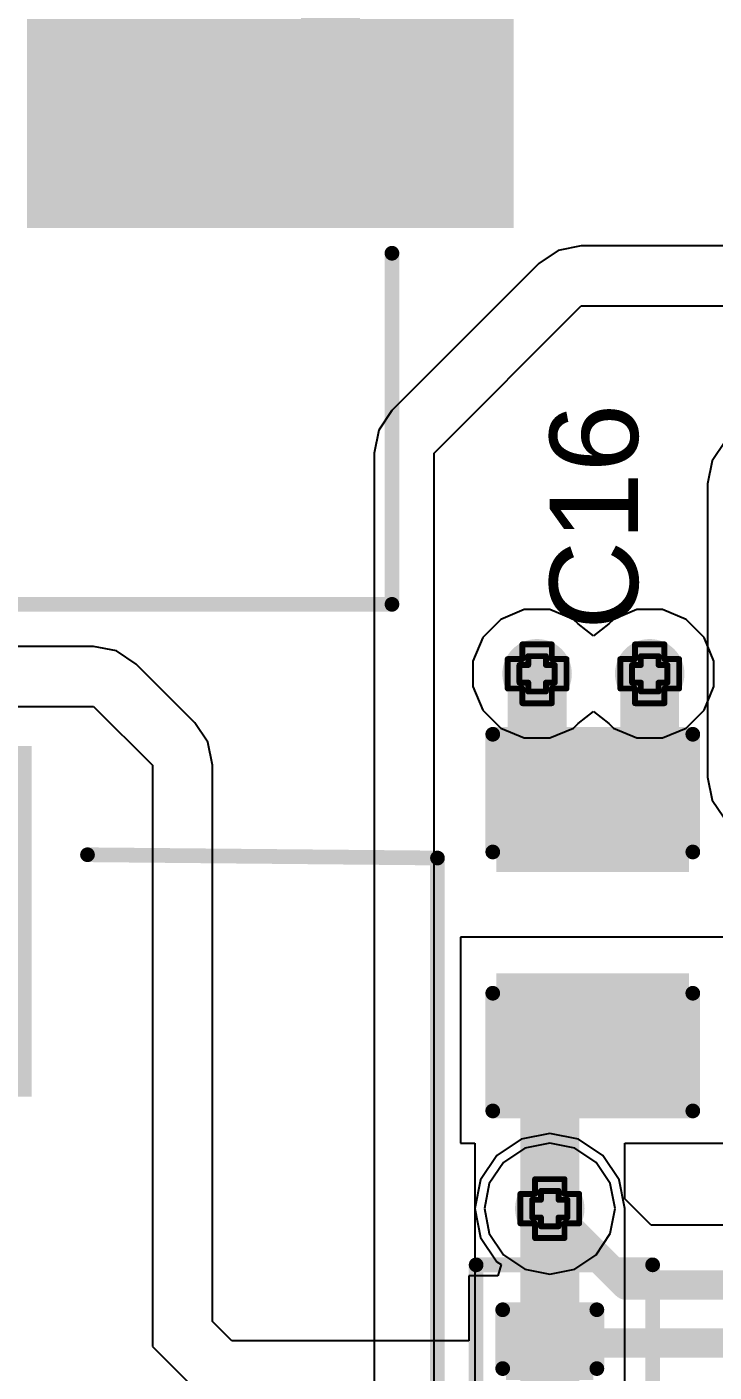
# Model space of a CAD drawing. Header units: inches. Extents: x 0 to 198, y 0 to 199.
# Drawn here: x 4.7773 to 5.0109, y 2.7577 to 3.2148 of the extents above; entities that cross this region are included whole.
import ezdxf

# ---------------------------------------------------------------- set-up
doc = ezdxf.new("R2010")
doc.units = ezdxf.units.IN
doc.header["$MEASUREMENT"] = 0
for name, color, linetype in [('Bottom Layer', 5, 'Continuous'), ('Drill Drawing', 1, 'Continuous'), ('Layer 1', 16, 'Continuous'), ('Layer 2', 76, 'Continuous'), ('Top Layer', 1, 'Continuous'), ('Top Overlay', 2, 'Continuous'), ('Top Paste', 8, 'Continuous'), ('Top Solder', 216, 'Continuous'), ('Via Holes', 16, 'Continuous')]:
    doc.layers.add(name, color=color, linetype=linetype)
doc.styles.add('Arial', font='', dxfattribs={"height": 0.2})
doc.styles.get('Arial').set_extended_font_data('Arial')

# ---------------------------------------------------------------- blocks, each defined once
blk = doc.blocks.new('EEEFK1J220P_1')
at = {"layer": 'Top Layer'}
for points in [[(-0.20079, 0.0315), (-0.04331, 0.0315), (-0.04331, -0.0315), (-0.20079, -0.0315)], [(0.04331, 0.0315), (0.20079, 0.0315), (0.20079, -0.0315), (0.04331, -0.0315)]]:
    blk.add_hatch(color=1, dxfattribs=at).paths.add_polyline_path(points)
at = {"layer": 'Top Paste'}
for points in [[(-0.20079, 0.0315), (-0.04331, 0.0315), (-0.04331, -0.0315), (-0.20079, -0.0315)], [(0.04331, 0.0315), (0.20079, 0.0315), (0.20079, -0.0315), (0.04331, -0.0315)]]:
    blk.add_hatch(color=8, dxfattribs=at).paths.add_polyline_path(points)
at = {"layer": 'Top Solder'}
for points in [[(-0.20479, 0.0355), (-0.03931, 0.0355), (-0.03931, -0.0355), (-0.20479, -0.0355)], [(0.03931, 0.0355), (0.20479, 0.0355), (0.20479, -0.0355), (0.03931, -0.0355)]]:
    blk.add_hatch(color=216, dxfattribs=at).paths.add_polyline_path(points)
at = {"layer": 'Top Overlay'}
for points in [[(-0.16339, 0.10433, 0.005, 0.005, 0), (-0.10433, 0.16339, 0.005, 0.005, 0)], [(-0.10433, 0.16339, 0.005, 0.005, 0), (0.16339, 0.16339, 0.005, 0.005, 0)], [(0.16339, 0.04409, 0.005, 0.005, 0), (0.16339, 0.16339, 0.005, 0.005, 0)], [(-0.16339, 0.04409, 0.005, 0.005, 0), (-0.16339, 0.10433, 0.005, 0.005, 0)], [(-0.185, 0.0395, 0.005, 0.005, 0), (-0.185, 0.0625, 0.005, 0.005, 0)], [(-0.1965, 0.051, 0.005, 0.005, 0), (-0.1735, 0.051, 0.005, 0.005, 0)], [(-0.16339, -0.10433, 0.005, 0.005, 0), (-0.16339, -0.04409, 0.005, 0.005, 0)], [(0.16339, -0.16339, 0.005, 0.005, 0), (0.16339, -0.04409, 0.005, 0.005, 0)], [(-0.16339, -0.10433, 0.005, 0.005, 0), (-0.10433, -0.16339, 0.005, 0.005, 0)], [(-0.10433, -0.16339, 0.005, 0.005, 0), (0.16339, -0.16339, 0.005, 0.005, 0)]]:
    blk.add_lwpolyline(points, format="xyseb", dxfattribs=at)
for points in [[(-0.10558, 0.16339, 0.0025, 0.0025, 1), (-0.10308, 0.16339, 0.0025, 0.0025, 1)], [(-0.10558, 0.16339, 0.0025, 0.0025, 1), (-0.10308, 0.16339, 0.0025, 0.0025, 1)], [(0.16214, 0.16339, 0.0025, 0.0025, 1), (0.16464, 0.16339, 0.0025, 0.0025, 1)], [(0.16214, 0.16339, 0.0025, 0.0025, 1), (0.16464, 0.16339, 0.0025, 0.0025, 1)], [(-0.16464, 0.10433, 0.0025, 0.0025, 1), (-0.16214, 0.10433, 0.0025, 0.0025, 1)], [(-0.16464, 0.10433, 0.0025, 0.0025, 1), (-0.16214, 0.10433, 0.0025, 0.0025, 1)], [(-0.18625, 0.0625, 0.0025, 0.0025, 1), (-0.18375, 0.0625, 0.0025, 0.0025, 1)], [(-0.19775, 0.051, 0.0025, 0.0025, 1), (-0.19525, 0.051, 0.0025, 0.0025, 1)], [(-0.17475, 0.051, 0.0025, 0.0025, 1), (-0.17225, 0.051, 0.0025, 0.0025, 1)], [(-0.16464, 0.04409, 0.0025, 0.0025, 1), (-0.16214, 0.04409, 0.0025, 0.0025, 1)], [(0.16214, 0.04409, 0.0025, 0.0025, 1), (0.16464, 0.04409, 0.0025, 0.0025, 1)], [(-0.18625, 0.0395, 0.0025, 0.0025, 1), (-0.18375, 0.0395, 0.0025, 0.0025, 1)], [(-0.16464, -0.04409, 0.0025, 0.0025, 1), (-0.16214, -0.04409, 0.0025, 0.0025, 1)], [(0.16214, -0.04409, 0.0025, 0.0025, 1), (0.16464, -0.04409, 0.0025, 0.0025, 1)], [(-0.16464, -0.10433, 0.0025, 0.0025, 1), (-0.16214, -0.10433, 0.0025, 0.0025, 1)], [(-0.16464, -0.10433, 0.0025, 0.0025, 1), (-0.16214, -0.10433, 0.0025, 0.0025, 1)], [(-0.10558, -0.16339, 0.0025, 0.0025, 1), (-0.10308, -0.16339, 0.0025, 0.0025, 1)], [(-0.10558, -0.16339, 0.0025, 0.0025, 1), (-0.10308, -0.16339, 0.0025, 0.0025, 1)], [(0.16214, -0.16339, 0.0025, 0.0025, 1), (0.16464, -0.16339, 0.0025, 0.0025, 1)], [(0.16214, -0.16339, 0.0025, 0.0025, 1), (0.16464, -0.16339, 0.0025, 0.0025, 1)]]:
    blk.add_lwpolyline(points, format="xyseb", close=True, dxfattribs=at)
blk = doc.blocks.new('YSPI1050_4R7M_213')
at = {"layer": 'Top Solder'}
blk.add_hatch(color=216, dxfattribs=at).paths.add_polyline_path([(0.26351, -0.0709), (0.14439, -0.0709), (0.14439, 0.0709), (0.26351, 0.0709)])
at = {"layer": 'Top Overlay'}
for points in [[(0.22655, -0.08989, 0.005, 0.005, 0), (0.22544, -0.20885, 0.005, 0.005, 0)], [(-0.22544, -0.20885, 0.005, 0.005, 0), (0.22544, -0.20885, 0.005, 0.005, 0)]]:
    blk.add_lwpolyline(points, format="xyseb", dxfattribs=at)
for points in [[(0.2253, -0.08989, 0.0025, 0.0025, 1), (0.2278, -0.08989, 0.0025, 0.0025, 1)], [(0.22419, -0.20885, 0.0025, 0.0025, 1), (0.22669, -0.20885, 0.0025, 0.0025, 1)], [(0.22419, -0.20885, 0.0025, 0.0025, 1), (0.22669, -0.20885, 0.0025, 0.0025, 1)]]:
    blk.add_lwpolyline(points, format="xyseb", close=True, dxfattribs=at)
blk = doc.blocks.new('C___0805_361')
at = {"layer": 'Top Layer'}
for points in [[(-0.06, 0.03), (-0.02, 0.03), (-0.02, -0.03), (-0.06, -0.03)], [(0.02, 0.03), (0.06, 0.03), (0.06, -0.03), (0.02, -0.03)]]:
    blk.add_hatch(color=1, dxfattribs=at).paths.add_polyline_path(points)
at = {"layer": 'Top Paste'}
for points in [[(-0.06, 0.03), (-0.02, 0.03), (-0.02, -0.03), (-0.06, -0.03)], [(0.02, 0.03), (0.06, 0.03), (0.06, -0.03), (0.02, -0.03)]]:
    blk.add_hatch(color=8, dxfattribs=at).paths.add_polyline_path(points)
at = {"layer": 'Top Solder'}
for points in [[(-0.06276, 0.03275), (-0.01724, 0.03275), (-0.01724, -0.03276), (-0.06276, -0.03276)], [(0.01724, 0.03275), (0.06276, 0.03275), (0.06276, -0.03276), (0.01724, -0.03276)]]:
    blk.add_hatch(color=216, dxfattribs=at).paths.add_polyline_path(points)
at = {"layer": 'Top Overlay'}
for points in [[(-0.064, -0.034, 0.005, 0.005, 0), (-0.064, 0.034, 0.005, 0.005, 0)], [(-0.024, 0.034, 0.005, 0.005, 0), (-0.064, 0.034, 0.005, 0.005, 0)], [(0.064, 0.034, 0.005, 0.005, 0), (0.024, 0.034, 0.005, 0.005, 0)], [(0.064, -0.034, 0.005, 0.005, 0), (0.064, 0.034, 0.005, 0.005, 0)], [(-0.024, -0.034, 0.005, 0.005, 0), (-0.064, -0.034, 0.005, 0.005, 0)], [(0.064, -0.034, 0.005, 0.005, 0), (0.024, -0.034, 0.005, 0.005, 0)]]:
    blk.add_lwpolyline(points, format="xyseb", dxfattribs=at)
for points in [[(-0.06525, 0.034, 0.0025, 0.0025, 1), (-0.06275, 0.034, 0.0025, 0.0025, 1)], [(-0.06525, 0.034, 0.0025, 0.0025, 1), (-0.06275, 0.034, 0.0025, 0.0025, 1)], [(-0.02525, 0.034, 0.0025, 0.0025, 1), (-0.02275, 0.034, 0.0025, 0.0025, 1)], [(0.02275, 0.034, 0.0025, 0.0025, 1), (0.02525, 0.034, 0.0025, 0.0025, 1)], [(0.06275, 0.034, 0.0025, 0.0025, 1), (0.06525, 0.034, 0.0025, 0.0025, 1)], [(0.06275, 0.034, 0.0025, 0.0025, 1), (0.06525, 0.034, 0.0025, 0.0025, 1)], [(-0.06525, -0.034, 0.0025, 0.0025, 1), (-0.06275, -0.034, 0.0025, 0.0025, 1)], [(-0.06525, -0.034, 0.0025, 0.0025, 1), (-0.06275, -0.034, 0.0025, 0.0025, 1)], [(-0.02525, -0.034, 0.0025, 0.0025, 1), (-0.02275, -0.034, 0.0025, 0.0025, 1)], [(0.02275, -0.034, 0.0025, 0.0025, 1), (0.02525, -0.034, 0.0025, 0.0025, 1)], [(0.06275, -0.034, 0.0025, 0.0025, 1), (0.06525, -0.034, 0.0025, 0.0025, 1)], [(0.06275, -0.034, 0.0025, 0.0025, 1), (0.06525, -0.034, 0.0025, 0.0025, 1)]]:
    blk.add_lwpolyline(points, format="xyseb", close=True, dxfattribs=at)
blk = doc.blocks.new('C___0402_362')
at = {"layer": 'Top Layer'}
for points in [[(-0.0275, -0.0125), (-0.0275, 0.0125), (-0.0095, 0.0125), (-0.0095, -0.0125)], [(0.0095, -0.0125), (0.0095, 0.0125), (0.0275, 0.0125), (0.0275, -0.0125)]]:
    blk.add_hatch(color=1, dxfattribs=at).paths.add_polyline_path(points)
at = {"layer": 'Top Paste'}
for points in [[(-0.0275, -0.0125), (-0.0275, 0.0125), (-0.0095, 0.0125), (-0.0095, -0.0125)], [(0.0095, -0.0125), (0.0095, 0.0125), (0.0275, 0.0125), (0.0275, -0.0125)]]:
    blk.add_hatch(color=8, dxfattribs=at).paths.add_polyline_path(points)
at = {"layer": 'Top Solder'}
for points in [[(-0.02986, -0.01486), (-0.02986, 0.01486), (-0.00714, 0.01486), (-0.00714, -0.01486)], [(0.00714, -0.01486), (0.00714, 0.01486), (0.02986, 0.01486), (0.02986, -0.01486)]]:
    blk.add_hatch(color=216, dxfattribs=at).paths.add_polyline_path(points)
at = {"layer": 'Top Overlay'}
for points in [[(-0.031, -0.016, 0.005, 0.005, 0), (-0.031, 0.016, 0.005, 0.005, 0)], [(-0.011, 0.016, 0.005, 0.005, 0), (-0.031, 0.016, 0.005, 0.005, 0)], [(0.031, 0.016, 0.005, 0.005, 0), (0.011, 0.016, 0.005, 0.005, 0)], [(0.031, -0.016, 0.005, 0.005, 0), (0.031, 0.016, 0.005, 0.005, 0)], [(-0.011, -0.016, 0.005, 0.005, 0), (-0.031, -0.016, 0.005, 0.005, 0)], [(0.031, -0.016, 0.005, 0.005, 0), (0.011, -0.016, 0.005, 0.005, 0)]]:
    blk.add_lwpolyline(points, format="xyseb", dxfattribs=at)
for points in [[(-0.03225, 0.016, 0.0025, 0.0025, 1), (-0.02975, 0.016, 0.0025, 0.0025, 1)], [(-0.03225, 0.016, 0.0025, 0.0025, 1), (-0.02975, 0.016, 0.0025, 0.0025, 1)], [(-0.01225, 0.016, 0.0025, 0.0025, 1), (-0.00975, 0.016, 0.0025, 0.0025, 1)], [(0.00975, 0.016, 0.0025, 0.0025, 1), (0.01225, 0.016, 0.0025, 0.0025, 1)], [(0.02975, 0.016, 0.0025, 0.0025, 1), (0.03225, 0.016, 0.0025, 0.0025, 1)], [(0.02975, 0.016, 0.0025, 0.0025, 1), (0.03225, 0.016, 0.0025, 0.0025, 1)], [(-0.03225, -0.016, 0.0025, 0.0025, 1), (-0.02975, -0.016, 0.0025, 0.0025, 1)], [(-0.03225, -0.016, 0.0025, 0.0025, 1), (-0.02975, -0.016, 0.0025, 0.0025, 1)], [(-0.01225, -0.016, 0.0025, 0.0025, 1), (-0.00975, -0.016, 0.0025, 0.0025, 1)], [(0.00975, -0.016, 0.0025, 0.0025, 1), (0.01225, -0.016, 0.0025, 0.0025, 1)], [(0.02975, -0.016, 0.0025, 0.0025, 1), (0.03225, -0.016, 0.0025, 0.0025, 1)], [(0.02975, -0.016, 0.0025, 0.0025, 1), (0.03225, -0.016, 0.0025, 0.0025, 1)]]:
    blk.add_lwpolyline(points, format="xyseb", close=True, dxfattribs=at)

msp = doc.modelspace()

# ---------------------------------------------------------------- hatches: boundary and pattern name
at = {"layer": 'Bottom Layer'}
h = msp.add_hatch(color=5, dxfattribs=at)
edge = h.paths.add_edge_path()
edge.add_arc((4.95072, 2.995), 0.01181, 0, 360)
h = msp.add_hatch(color=5, dxfattribs=at)
edge = h.paths.add_edge_path()
edge.add_arc((4.989, 2.995), 0.01181, 0, 360)
h = msp.add_hatch(color=5, dxfattribs=at)
edge = h.paths.add_edge_path()
edge.add_arc((4.95503, 2.81326), 0.01181, 0, 360)
at = {"layer": 'Layer 1'}
h = msp.add_hatch(color=16, dxfattribs=at)
edge = h.paths.add_edge_path()
edge.add_arc((4.95072, 2.995), 0.01181, 0, 360)
h = msp.add_hatch(color=16, dxfattribs=at)
edge = h.paths.add_edge_path()
edge.add_arc((4.989, 2.995), 0.01181, 0, 360)
h = msp.add_hatch(color=16, dxfattribs=at)
edge = h.paths.add_edge_path()
edge.add_arc((4.95503, 2.81326), 0.01181, 0, 360)
at = {"layer": 'Layer 2'}
h = msp.add_hatch(color=76, dxfattribs=at)
edge = h.paths.add_edge_path()
edge.add_arc((4.95072, 2.995), 0.01181, 0, 360)
h = msp.add_hatch(color=76, dxfattribs=at)
edge = h.paths.add_edge_path()
edge.add_arc((4.989, 2.995), 0.01181, 0, 360)
h = msp.add_hatch(color=76, dxfattribs=at)
edge = h.paths.add_edge_path()
edge.add_arc((4.95503, 2.81326), 0.01181, 0, 360)
at = {"layer": 'Top Layer'}
h = msp.add_hatch(color=1, dxfattribs=at)
edge = h.paths.add_edge_path()
edge.add_arc((4.95072, 2.995), 0.01181, 0, 360)
h = msp.add_hatch(color=1, dxfattribs=at)
edge = h.paths.add_edge_path()
edge.add_arc((4.989, 2.995), 0.01181, 0, 360)
h = msp.add_hatch(color=1, dxfattribs=at)
edge = h.paths.add_edge_path()
edge.add_arc((4.95503, 2.81326), 0.01181, 0, 360)
at = {"layer": 'Via Holes'}
h = msp.add_hatch(color=7, dxfattribs=at)
edge = h.paths.add_edge_path()
edge.add_arc((4.95072, 2.995), 0.00591, 0, 360)
h = msp.add_hatch(color=7, dxfattribs=at)
edge = h.paths.add_edge_path()
edge.add_arc((4.989, 2.995), 0.00591, 0, 360)
h = msp.add_hatch(color=7, dxfattribs=at)
edge = h.paths.add_edge_path()
edge.add_arc((4.95503, 2.81326), 0.00591, 0, 360)

# ---------------------------------------------------------------- linework, layer by layer
at = {"layer": 'Bottom Layer'}
for p, q in [((4.95503, 2.8355), (4.94652, 2.8338)), ((4.96354, 2.8338), (4.95503, 2.8355)), ((4.94652, 2.8338), (4.9393, 2.82898)), ((4.97075, 2.82898), (4.96354, 2.8338)), ((4.9393, 2.82898), (4.93448, 2.82177)), ((4.97558, 2.82177), (4.97075, 2.82898)), ((4.93448, 2.82177), (4.93279, 2.81326)), ((4.97727, 2.81326), (4.97558, 2.82177)), ((4.93279, 2.81326), (4.93448, 2.80475)), ((4.97558, 2.80475), (4.97727, 2.81326)), ((4.93448, 2.80475), (4.9393, 2.79753)), ((4.97075, 2.79753), (4.97558, 2.80475)), ((4.9393, 2.79753), (4.94652, 2.79271)), ((4.96354, 2.79271), (4.97075, 2.79753)), ((4.94652, 2.79271), (4.95503, 2.79102)), ((4.95503, 2.79102), (4.96354, 2.79271))]:
    msp.add_line(p, q, dxfattribs=at)
at = {"layer": 'Drill Drawing'}
for points in [[(4.94572, 3, 0.002, 0.002, 0), (4.94572, 3.005, 0.002, 0.002, 0)], [(4.94572, 3.005, 0.002, 0.002, 0), (4.95572, 3.005, 0.002, 0.002, 0)], [(4.95572, 3, 0.002, 0.002, 0), (4.95572, 3.005, 0.002, 0.002, 0)], [(4.984, 3, 0.002, 0.002, 0), (4.984, 3.005, 0.002, 0.002, 0)], [(4.984, 3.005, 0.002, 0.002, 0), (4.994, 3.005, 0.002, 0.002, 0)], [(4.994, 3, 0.002, 0.002, 0), (4.994, 3.005, 0.002, 0.002, 0)], [(4.94072, 2.99, 0.002, 0.002, 0), (4.94072, 3, 0.002, 0.002, 0)], [(4.94072, 3, 0.002, 0.002, 0), (4.94572, 3, 0.002, 0.002, 0)], [(4.94472, 2.992, 0.002, 0.002, 0), (4.94472, 2.998, 0.002, 0.002, 0)], [(4.94472, 2.998, 0.002, 0.002, 0), (4.94772, 2.998, 0.002, 0.002, 0)], [(4.94772, 2.998, 0.002, 0.002, 0), (4.94772, 3.001, 0.002, 0.002, 0)], [(4.94772, 3.001, 0.002, 0.002, 0), (4.95372, 3.001, 0.002, 0.002, 0)], [(4.95372, 2.998, 0.002, 0.002, 0), (4.95372, 3.001, 0.002, 0.002, 0)], [(4.95372, 2.998, 0.002, 0.002, 0), (4.95672, 2.998, 0.002, 0.002, 0)], [(4.95572, 3, 0.002, 0.002, 0), (4.96072, 3, 0.002, 0.002, 0)], [(4.95672, 2.992, 0.002, 0.002, 0), (4.95672, 2.998, 0.002, 0.002, 0)], [(4.96072, 2.99, 0.002, 0.002, 0), (4.96072, 3, 0.002, 0.002, 0)], [(4.979, 2.99, 0.002, 0.002, 0), (4.979, 3, 0.002, 0.002, 0)], [(4.979, 3, 0.002, 0.002, 0), (4.984, 3, 0.002, 0.002, 0)], [(4.983, 2.992, 0.002, 0.002, 0), (4.983, 2.998, 0.002, 0.002, 0)], [(4.983, 2.998, 0.002, 0.002, 0), (4.986, 2.998, 0.002, 0.002, 0)], [(4.986, 2.998, 0.002, 0.002, 0), (4.986, 3.001, 0.002, 0.002, 0)], [(4.986, 3.001, 0.002, 0.002, 0), (4.992, 3.001, 0.002, 0.002, 0)], [(4.992, 2.998, 0.002, 0.002, 0), (4.992, 3.001, 0.002, 0.002, 0)], [(4.992, 2.998, 0.002, 0.002, 0), (4.995, 2.998, 0.002, 0.002, 0)], [(4.994, 3, 0.002, 0.002, 0), (4.999, 3, 0.002, 0.002, 0)], [(4.995, 2.992, 0.002, 0.002, 0), (4.995, 2.998, 0.002, 0.002, 0)], [(4.999, 2.99, 0.002, 0.002, 0), (4.999, 3, 0.002, 0.002, 0)], [(4.94072, 2.99, 0.002, 0.002, 0), (4.94572, 2.99, 0.002, 0.002, 0)], [(4.94472, 2.992, 0.002, 0.002, 0), (4.94772, 2.992, 0.002, 0.002, 0)], [(4.94572, 2.985, 0.002, 0.002, 0), (4.94572, 2.99, 0.002, 0.002, 0)], [(4.94772, 2.989, 0.002, 0.002, 0), (4.94772, 2.992, 0.002, 0.002, 0)], [(4.94772, 2.989, 0.002, 0.002, 0), (4.95372, 2.989, 0.002, 0.002, 0)], [(4.95372, 2.992, 0.002, 0.002, 0), (4.95672, 2.992, 0.002, 0.002, 0)], [(4.95372, 2.989, 0.002, 0.002, 0), (4.95372, 2.992, 0.002, 0.002, 0)], [(4.95572, 2.99, 0.002, 0.002, 0), (4.96072, 2.99, 0.002, 0.002, 0)], [(4.95572, 2.985, 0.002, 0.002, 0), (4.95572, 2.99, 0.002, 0.002, 0)], [(4.979, 2.99, 0.002, 0.002, 0), (4.984, 2.99, 0.002, 0.002, 0)], [(4.983, 2.992, 0.002, 0.002, 0), (4.986, 2.992, 0.002, 0.002, 0)], [(4.984, 2.985, 0.002, 0.002, 0), (4.984, 2.99, 0.002, 0.002, 0)], [(4.986, 2.989, 0.002, 0.002, 0), (4.986, 2.992, 0.002, 0.002, 0)], [(4.986, 2.989, 0.002, 0.002, 0), (4.992, 2.989, 0.002, 0.002, 0)], [(4.992, 2.992, 0.002, 0.002, 0), (4.995, 2.992, 0.002, 0.002, 0)], [(4.992, 2.989, 0.002, 0.002, 0), (4.992, 2.992, 0.002, 0.002, 0)], [(4.994, 2.99, 0.002, 0.002, 0), (4.999, 2.99, 0.002, 0.002, 0)], [(4.994, 2.985, 0.002, 0.002, 0), (4.994, 2.99, 0.002, 0.002, 0)], [(4.94572, 2.985, 0.002, 0.002, 0), (4.95572, 2.985, 0.002, 0.002, 0)], [(4.984, 2.985, 0.002, 0.002, 0), (4.994, 2.985, 0.002, 0.002, 0)], [(4.95003, 2.81826, 0.002, 0.002, 0), (4.95003, 2.82326, 0.002, 0.002, 0)], [(4.95003, 2.82326, 0.002, 0.002, 0), (4.96003, 2.82326, 0.002, 0.002, 0)], [(4.96003, 2.81826, 0.002, 0.002, 0), (4.96003, 2.82326, 0.002, 0.002, 0)], [(4.94503, 2.80826, 0.002, 0.002, 0), (4.94503, 2.81826, 0.002, 0.002, 0)], [(4.94503, 2.81826, 0.002, 0.002, 0), (4.95003, 2.81826, 0.002, 0.002, 0)], [(4.94903, 2.81026, 0.002, 0.002, 0), (4.94903, 2.81626, 0.002, 0.002, 0)], [(4.94903, 2.81626, 0.002, 0.002, 0), (4.95203, 2.81626, 0.002, 0.002, 0)], [(4.95203, 2.81626, 0.002, 0.002, 0), (4.95203, 2.81926, 0.002, 0.002, 0)], [(4.95203, 2.81926, 0.002, 0.002, 0), (4.95803, 2.81926, 0.002, 0.002, 0)], [(4.95803, 2.81626, 0.002, 0.002, 0), (4.95803, 2.81926, 0.002, 0.002, 0)], [(4.95803, 2.81626, 0.002, 0.002, 0), (4.96103, 2.81626, 0.002, 0.002, 0)], [(4.96003, 2.81826, 0.002, 0.002, 0), (4.96503, 2.81826, 0.002, 0.002, 0)], [(4.96103, 2.81026, 0.002, 0.002, 0), (4.96103, 2.81626, 0.002, 0.002, 0)], [(4.96503, 2.80826, 0.002, 0.002, 0), (4.96503, 2.81826, 0.002, 0.002, 0)], [(4.94503, 2.80826, 0.002, 0.002, 0), (4.95003, 2.80826, 0.002, 0.002, 0)], [(4.94903, 2.81026, 0.002, 0.002, 0), (4.95203, 2.81026, 0.002, 0.002, 0)], [(4.95003, 2.80326, 0.002, 0.002, 0), (4.95003, 2.80826, 0.002, 0.002, 0)], [(4.95203, 2.80726, 0.002, 0.002, 0), (4.95203, 2.81026, 0.002, 0.002, 0)], [(4.95203, 2.80726, 0.002, 0.002, 0), (4.95803, 2.80726, 0.002, 0.002, 0)], [(4.95803, 2.81026, 0.002, 0.002, 0), (4.96103, 2.81026, 0.002, 0.002, 0)], [(4.95803, 2.80726, 0.002, 0.002, 0), (4.95803, 2.81026, 0.002, 0.002, 0)], [(4.96003, 2.80826, 0.002, 0.002, 0), (4.96503, 2.80826, 0.002, 0.002, 0)], [(4.96003, 2.80326, 0.002, 0.002, 0), (4.96003, 2.80826, 0.002, 0.002, 0)], [(4.95003, 2.80326, 0.002, 0.002, 0), (4.96003, 2.80326, 0.002, 0.002, 0)]]:
    msp.add_lwpolyline(points, format="xyseb", dxfattribs=at)
for points in [[(4.94522, 3.005, 0.001, 0.001, 1), (4.94622, 3.005, 0.001, 0.001, 1)], [(4.94522, 3.005, 0.001, 0.001, 1), (4.94622, 3.005, 0.001, 0.001, 1)], [(4.95522, 3.005, 0.001, 0.001, 1), (4.95622, 3.005, 0.001, 0.001, 1)], [(4.95522, 3.005, 0.001, 0.001, 1), (4.95622, 3.005, 0.001, 0.001, 1)], [(4.9835, 3.005, 0.001, 0.001, 1), (4.9845, 3.005, 0.001, 0.001, 1)], [(4.9835, 3.005, 0.001, 0.001, 1), (4.9845, 3.005, 0.001, 0.001, 1)], [(4.9935, 3.005, 0.001, 0.001, 1), (4.9945, 3.005, 0.001, 0.001, 1)], [(4.9935, 3.005, 0.001, 0.001, 1), (4.9945, 3.005, 0.001, 0.001, 1)], [(4.94022, 3, 0.001, 0.001, 1), (4.94122, 3, 0.001, 0.001, 1)], [(4.94022, 3, 0.001, 0.001, 1), (4.94122, 3, 0.001, 0.001, 1)], [(4.94422, 2.998, 0.001, 0.001, 1), (4.94522, 2.998, 0.001, 0.001, 1)], [(4.94422, 2.998, 0.001, 0.001, 1), (4.94522, 2.998, 0.001, 0.001, 1)], [(4.94522, 3, 0.001, 0.001, 1), (4.94622, 3, 0.001, 0.001, 1)], [(4.94522, 3, 0.001, 0.001, 1), (4.94622, 3, 0.001, 0.001, 1)], [(4.94722, 3.001, 0.001, 0.001, 1), (4.94822, 3.001, 0.001, 0.001, 1)], [(4.94722, 3.001, 0.001, 0.001, 1), (4.94822, 3.001, 0.001, 0.001, 1)], [(4.94722, 2.998, 0.001, 0.001, 1), (4.94822, 2.998, 0.001, 0.001, 1)], [(4.94722, 2.998, 0.001, 0.001, 1), (4.94822, 2.998, 0.001, 0.001, 1)], [(4.95322, 3.001, 0.001, 0.001, 1), (4.95422, 3.001, 0.001, 0.001, 1)], [(4.95322, 3.001, 0.001, 0.001, 1), (4.95422, 3.001, 0.001, 0.001, 1)], [(4.95322, 2.998, 0.001, 0.001, 1), (4.95422, 2.998, 0.001, 0.001, 1)], [(4.95322, 2.998, 0.001, 0.001, 1), (4.95422, 2.998, 0.001, 0.001, 1)], [(4.95522, 3, 0.001, 0.001, 1), (4.95622, 3, 0.001, 0.001, 1)], [(4.95522, 3, 0.001, 0.001, 1), (4.95622, 3, 0.001, 0.001, 1)], [(4.95622, 2.998, 0.001, 0.001, 1), (4.95722, 2.998, 0.001, 0.001, 1)], [(4.95622, 2.998, 0.001, 0.001, 1), (4.95722, 2.998, 0.001, 0.001, 1)], [(4.96022, 3, 0.001, 0.001, 1), (4.96122, 3, 0.001, 0.001, 1)], [(4.96022, 3, 0.001, 0.001, 1), (4.96122, 3, 0.001, 0.001, 1)], [(4.9785, 3, 0.001, 0.001, 1), (4.9795, 3, 0.001, 0.001, 1)], [(4.9785, 3, 0.001, 0.001, 1), (4.9795, 3, 0.001, 0.001, 1)], [(4.9825, 2.998, 0.001, 0.001, 1), (4.9835, 2.998, 0.001, 0.001, 1)], [(4.9825, 2.998, 0.001, 0.001, 1), (4.9835, 2.998, 0.001, 0.001, 1)], [(4.9835, 3, 0.001, 0.001, 1), (4.9845, 3, 0.001, 0.001, 1)], [(4.9835, 3, 0.001, 0.001, 1), (4.9845, 3, 0.001, 0.001, 1)], [(4.9855, 3.001, 0.001, 0.001, 1), (4.9865, 3.001, 0.001, 0.001, 1)], [(4.9855, 3.001, 0.001, 0.001, 1), (4.9865, 3.001, 0.001, 0.001, 1)], [(4.9855, 2.998, 0.001, 0.001, 1), (4.9865, 2.998, 0.001, 0.001, 1)], [(4.9855, 2.998, 0.001, 0.001, 1), (4.9865, 2.998, 0.001, 0.001, 1)], [(4.9915, 3.001, 0.001, 0.001, 1), (4.9925, 3.001, 0.001, 0.001, 1)], [(4.9915, 3.001, 0.001, 0.001, 1), (4.9925, 3.001, 0.001, 0.001, 1)], [(4.9915, 2.998, 0.001, 0.001, 1), (4.9925, 2.998, 0.001, 0.001, 1)], [(4.9915, 2.998, 0.001, 0.001, 1), (4.9925, 2.998, 0.001, 0.001, 1)], [(4.9935, 3, 0.001, 0.001, 1), (4.9945, 3, 0.001, 0.001, 1)], [(4.9935, 3, 0.001, 0.001, 1), (4.9945, 3, 0.001, 0.001, 1)], [(4.9945, 2.998, 0.001, 0.001, 1), (4.9955, 2.998, 0.001, 0.001, 1)], [(4.9945, 2.998, 0.001, 0.001, 1), (4.9955, 2.998, 0.001, 0.001, 1)], [(4.9985, 3, 0.001, 0.001, 1), (4.9995, 3, 0.001, 0.001, 1)], [(4.9985, 3, 0.001, 0.001, 1), (4.9995, 3, 0.001, 0.001, 1)], [(4.94022, 2.99, 0.001, 0.001, 1), (4.94122, 2.99, 0.001, 0.001, 1)], [(4.94022, 2.99, 0.001, 0.001, 1), (4.94122, 2.99, 0.001, 0.001, 1)], [(4.94422, 2.992, 0.001, 0.001, 1), (4.94522, 2.992, 0.001, 0.001, 1)], [(4.94422, 2.992, 0.001, 0.001, 1), (4.94522, 2.992, 0.001, 0.001, 1)], [(4.94522, 2.99, 0.001, 0.001, 1), (4.94622, 2.99, 0.001, 0.001, 1)], [(4.94522, 2.99, 0.001, 0.001, 1), (4.94622, 2.99, 0.001, 0.001, 1)], [(4.94722, 2.992, 0.001, 0.001, 1), (4.94822, 2.992, 0.001, 0.001, 1)], [(4.94722, 2.992, 0.001, 0.001, 1), (4.94822, 2.992, 0.001, 0.001, 1)], [(4.94722, 2.989, 0.001, 0.001, 1), (4.94822, 2.989, 0.001, 0.001, 1)], [(4.94722, 2.989, 0.001, 0.001, 1), (4.94822, 2.989, 0.001, 0.001, 1)], [(4.95322, 2.992, 0.001, 0.001, 1), (4.95422, 2.992, 0.001, 0.001, 1)], [(4.95322, 2.992, 0.001, 0.001, 1), (4.95422, 2.992, 0.001, 0.001, 1)], [(4.95322, 2.989, 0.001, 0.001, 1), (4.95422, 2.989, 0.001, 0.001, 1)], [(4.95322, 2.989, 0.001, 0.001, 1), (4.95422, 2.989, 0.001, 0.001, 1)], [(4.95522, 2.99, 0.001, 0.001, 1), (4.95622, 2.99, 0.001, 0.001, 1)], [(4.95522, 2.99, 0.001, 0.001, 1), (4.95622, 2.99, 0.001, 0.001, 1)], [(4.95622, 2.992, 0.001, 0.001, 1), (4.95722, 2.992, 0.001, 0.001, 1)], [(4.95622, 2.992, 0.001, 0.001, 1), (4.95722, 2.992, 0.001, 0.001, 1)], [(4.96022, 2.99, 0.001, 0.001, 1), (4.96122, 2.99, 0.001, 0.001, 1)], [(4.96022, 2.99, 0.001, 0.001, 1), (4.96122, 2.99, 0.001, 0.001, 1)], [(4.9785, 2.99, 0.001, 0.001, 1), (4.9795, 2.99, 0.001, 0.001, 1)], [(4.9785, 2.99, 0.001, 0.001, 1), (4.9795, 2.99, 0.001, 0.001, 1)], [(4.9825, 2.992, 0.001, 0.001, 1), (4.9835, 2.992, 0.001, 0.001, 1)], [(4.9825, 2.992, 0.001, 0.001, 1), (4.9835, 2.992, 0.001, 0.001, 1)], [(4.9835, 2.99, 0.001, 0.001, 1), (4.9845, 2.99, 0.001, 0.001, 1)], [(4.9835, 2.99, 0.001, 0.001, 1), (4.9845, 2.99, 0.001, 0.001, 1)], [(4.9855, 2.992, 0.001, 0.001, 1), (4.9865, 2.992, 0.001, 0.001, 1)], [(4.9855, 2.992, 0.001, 0.001, 1), (4.9865, 2.992, 0.001, 0.001, 1)], [(4.9855, 2.989, 0.001, 0.001, 1), (4.9865, 2.989, 0.001, 0.001, 1)], [(4.9855, 2.989, 0.001, 0.001, 1), (4.9865, 2.989, 0.001, 0.001, 1)], [(4.9915, 2.992, 0.001, 0.001, 1), (4.9925, 2.992, 0.001, 0.001, 1)], [(4.9915, 2.992, 0.001, 0.001, 1), (4.9925, 2.992, 0.001, 0.001, 1)], [(4.9915, 2.989, 0.001, 0.001, 1), (4.9925, 2.989, 0.001, 0.001, 1)], [(4.9915, 2.989, 0.001, 0.001, 1), (4.9925, 2.989, 0.001, 0.001, 1)], [(4.9935, 2.99, 0.001, 0.001, 1), (4.9945, 2.99, 0.001, 0.001, 1)], [(4.9935, 2.99, 0.001, 0.001, 1), (4.9945, 2.99, 0.001, 0.001, 1)], [(4.9945, 2.992, 0.001, 0.001, 1), (4.9955, 2.992, 0.001, 0.001, 1)], [(4.9945, 2.992, 0.001, 0.001, 1), (4.9955, 2.992, 0.001, 0.001, 1)], [(4.9985, 2.99, 0.001, 0.001, 1), (4.9995, 2.99, 0.001, 0.001, 1)], [(4.9985, 2.99, 0.001, 0.001, 1), (4.9995, 2.99, 0.001, 0.001, 1)], [(4.94522, 2.985, 0.001, 0.001, 1), (4.94622, 2.985, 0.001, 0.001, 1)], [(4.94522, 2.985, 0.001, 0.001, 1), (4.94622, 2.985, 0.001, 0.001, 1)], [(4.95522, 2.985, 0.001, 0.001, 1), (4.95622, 2.985, 0.001, 0.001, 1)], [(4.95522, 2.985, 0.001, 0.001, 1), (4.95622, 2.985, 0.001, 0.001, 1)], [(4.9835, 2.985, 0.001, 0.001, 1), (4.9845, 2.985, 0.001, 0.001, 1)], [(4.9835, 2.985, 0.001, 0.001, 1), (4.9845, 2.985, 0.001, 0.001, 1)], [(4.9935, 2.985, 0.001, 0.001, 1), (4.9945, 2.985, 0.001, 0.001, 1)], [(4.9935, 2.985, 0.001, 0.001, 1), (4.9945, 2.985, 0.001, 0.001, 1)], [(4.94953, 2.82326, 0.001, 0.001, 1), (4.95053, 2.82326, 0.001, 0.001, 1)], [(4.94953, 2.82326, 0.001, 0.001, 1), (4.95053, 2.82326, 0.001, 0.001, 1)], [(4.95953, 2.82326, 0.001, 0.001, 1), (4.96053, 2.82326, 0.001, 0.001, 1)], [(4.95953, 2.82326, 0.001, 0.001, 1), (4.96053, 2.82326, 0.001, 0.001, 1)], [(4.94453, 2.81826, 0.001, 0.001, 1), (4.94553, 2.81826, 0.001, 0.001, 1)], [(4.94453, 2.81826, 0.001, 0.001, 1), (4.94553, 2.81826, 0.001, 0.001, 1)], [(4.94853, 2.81626, 0.001, 0.001, 1), (4.94953, 2.81626, 0.001, 0.001, 1)], [(4.94853, 2.81626, 0.001, 0.001, 1), (4.94953, 2.81626, 0.001, 0.001, 1)], [(4.94953, 2.81826, 0.001, 0.001, 1), (4.95053, 2.81826, 0.001, 0.001, 1)], [(4.94953, 2.81826, 0.001, 0.001, 1), (4.95053, 2.81826, 0.001, 0.001, 1)], [(4.95153, 2.81926, 0.001, 0.001, 1), (4.95253, 2.81926, 0.001, 0.001, 1)], [(4.95153, 2.81926, 0.001, 0.001, 1), (4.95253, 2.81926, 0.001, 0.001, 1)], [(4.95153, 2.81626, 0.001, 0.001, 1), (4.95253, 2.81626, 0.001, 0.001, 1)], [(4.95153, 2.81626, 0.001, 0.001, 1), (4.95253, 2.81626, 0.001, 0.001, 1)], [(4.95753, 2.81926, 0.001, 0.001, 1), (4.95853, 2.81926, 0.001, 0.001, 1)], [(4.95753, 2.81926, 0.001, 0.001, 1), (4.95853, 2.81926, 0.001, 0.001, 1)], [(4.95753, 2.81626, 0.001, 0.001, 1), (4.95853, 2.81626, 0.001, 0.001, 1)], [(4.95753, 2.81626, 0.001, 0.001, 1), (4.95853, 2.81626, 0.001, 0.001, 1)], [(4.95953, 2.81826, 0.001, 0.001, 1), (4.96053, 2.81826, 0.001, 0.001, 1)], [(4.95953, 2.81826, 0.001, 0.001, 1), (4.96053, 2.81826, 0.001, 0.001, 1)], [(4.96053, 2.81626, 0.001, 0.001, 1), (4.96153, 2.81626, 0.001, 0.001, 1)], [(4.96053, 2.81626, 0.001, 0.001, 1), (4.96153, 2.81626, 0.001, 0.001, 1)], [(4.96453, 2.81826, 0.001, 0.001, 1), (4.96553, 2.81826, 0.001, 0.001, 1)], [(4.96453, 2.81826, 0.001, 0.001, 1), (4.96553, 2.81826, 0.001, 0.001, 1)], [(4.94453, 2.80826, 0.001, 0.001, 1), (4.94553, 2.80826, 0.001, 0.001, 1)], [(4.94453, 2.80826, 0.001, 0.001, 1), (4.94553, 2.80826, 0.001, 0.001, 1)], [(4.94853, 2.81026, 0.001, 0.001, 1), (4.94953, 2.81026, 0.001, 0.001, 1)], [(4.94853, 2.81026, 0.001, 0.001, 1), (4.94953, 2.81026, 0.001, 0.001, 1)], [(4.94953, 2.80826, 0.001, 0.001, 1), (4.95053, 2.80826, 0.001, 0.001, 1)], [(4.94953, 2.80826, 0.001, 0.001, 1), (4.95053, 2.80826, 0.001, 0.001, 1)], [(4.95153, 2.81026, 0.001, 0.001, 1), (4.95253, 2.81026, 0.001, 0.001, 1)], [(4.95153, 2.81026, 0.001, 0.001, 1), (4.95253, 2.81026, 0.001, 0.001, 1)], [(4.95153, 2.80726, 0.001, 0.001, 1), (4.95253, 2.80726, 0.001, 0.001, 1)], [(4.95153, 2.80726, 0.001, 0.001, 1), (4.95253, 2.80726, 0.001, 0.001, 1)], [(4.95753, 2.81026, 0.001, 0.001, 1), (4.95853, 2.81026, 0.001, 0.001, 1)], [(4.95753, 2.81026, 0.001, 0.001, 1), (4.95853, 2.81026, 0.001, 0.001, 1)], [(4.95753, 2.80726, 0.001, 0.001, 1), (4.95853, 2.80726, 0.001, 0.001, 1)], [(4.95753, 2.80726, 0.001, 0.001, 1), (4.95853, 2.80726, 0.001, 0.001, 1)], [(4.95953, 2.80826, 0.001, 0.001, 1), (4.96053, 2.80826, 0.001, 0.001, 1)], [(4.95953, 2.80826, 0.001, 0.001, 1), (4.96053, 2.80826, 0.001, 0.001, 1)], [(4.96053, 2.81026, 0.001, 0.001, 1), (4.96153, 2.81026, 0.001, 0.001, 1)], [(4.96053, 2.81026, 0.001, 0.001, 1), (4.96153, 2.81026, 0.001, 0.001, 1)], [(4.96453, 2.80826, 0.001, 0.001, 1), (4.96553, 2.80826, 0.001, 0.001, 1)], [(4.96453, 2.80826, 0.001, 0.001, 1), (4.96553, 2.80826, 0.001, 0.001, 1)], [(4.94953, 2.80326, 0.001, 0.001, 1), (4.95053, 2.80326, 0.001, 0.001, 1)], [(4.94953, 2.80326, 0.001, 0.001, 1), (4.95053, 2.80326, 0.001, 0.001, 1)], [(4.95953, 2.80326, 0.001, 0.001, 1), (4.96053, 2.80326, 0.001, 0.001, 1)], [(4.95953, 2.80326, 0.001, 0.001, 1), (4.96053, 2.80326, 0.001, 0.001, 1)]]:
    msp.add_lwpolyline(points, format="xyseb", close=True, dxfattribs=at)
at = {"layer": 'Layer 1'}
for p, q in [((4.95503, 2.8355), (4.94652, 2.8338)), ((4.96354, 2.8338), (4.95503, 2.8355)), ((4.94652, 2.8338), (4.9393, 2.82898)), ((4.97075, 2.82898), (4.96354, 2.8338)), ((4.9393, 2.82898), (4.93448, 2.82177)), ((4.97558, 2.82177), (4.97075, 2.82898)), ((4.93448, 2.82177), (4.93279, 2.81326)), ((4.97727, 2.81326), (4.97558, 2.82177)), ((4.93279, 2.81326), (4.93448, 2.80475)), ((4.97558, 2.80475), (4.97727, 2.81326)), ((4.93448, 2.80475), (4.9393, 2.79753)), ((4.97075, 2.79753), (4.97558, 2.80475)), ((4.9393, 2.79753), (4.94652, 2.79271)), ((4.96354, 2.79271), (4.97075, 2.79753)), ((4.94652, 2.79271), (4.95503, 2.79102)), ((4.95503, 2.79102), (4.96354, 2.79271))]:
    msp.add_line(p, q, dxfattribs=at)
at = {"layer": 'Layer 2'}
for p, q in [((4.95791, 3.13884), (4.9513, 3.13442)), ((4.96572, 3.14039), (4.95791, 3.13884)), ((5.60157, 3.14039), (4.96572, 3.14039)), ((4.96572, 3.14039), (4.96572, 3.14039)), ((4.9513, 3.13442), (4.90131, 3.08443)), ((4.91573, 3.07001), (4.96572, 3.12)), ((4.96572, 3.12), (5.60157, 3.12)), ((4.90131, 3.08443), (4.89689, 3.07782)), ((4.90131, 3.08443), (4.90131, 3.08443)), ((4.89689, 3.07782), (4.89534, 3.07001)), ((4.89534, 3.07001), (4.89534, 2.72914)), ((4.91573, 2.71541), (4.91573, 3.07001)), ((4.93836, 3.01349), (4.93223, 3.00735)), ((4.94638, 3.01681), (4.93836, 3.01349)), ((4.95506, 3.01681), (4.94638, 3.01681)), ((4.96307, 3.01349), (4.95506, 3.01681)), ((4.96463, 3.01193), (4.96307, 3.01349)), ((4.97665, 3.01349), (4.97509, 3.01193)), ((4.98466, 3.01681), (4.97665, 3.01349)), ((4.99334, 3.01681), (4.98466, 3.01681)), ((5.00135, 3.01349), (4.99334, 3.01681)), ((5.00749, 3.00735), (5.00135, 3.01349)), ((4.96986, 3.00786), (4.96463, 3.01193)), ((4.97509, 3.01193), (4.96986, 3.00786)), ((4.93223, 3.00735), (4.92891, 2.99934)), ((5.01081, 2.99934), (5.00749, 3.00735)), ((4.92891, 2.99934), (4.92891, 2.99066)), ((5.01081, 2.99066), (5.01081, 2.99934)), ((4.92891, 2.99066), (4.93223, 2.98265)), ((5.00749, 2.98265), (5.01081, 2.99066)), ((4.93223, 2.98265), (4.93836, 2.97651)), ((4.96463, 2.97807), (4.96986, 2.98214)), ((4.96986, 2.98214), (4.97509, 2.97807)), ((5.00135, 2.97651), (5.00749, 2.98265)), ((4.93836, 2.97651), (4.94638, 2.97319)), ((4.95506, 2.97319), (4.96307, 2.97651)), ((4.96307, 2.97651), (4.96463, 2.97807)), ((4.97509, 2.97807), (4.97665, 2.97651)), ((4.97665, 2.97651), (4.98466, 2.97319)), ((4.99334, 2.97319), (5.00135, 2.97651)), ((4.94638, 2.97319), (4.95506, 2.97319)), ((4.98466, 2.97319), (4.99334, 2.97319)), ((4.95503, 2.83875), (4.94528, 2.83681)), ((4.96478, 2.83681), (4.95503, 2.83875)), ((4.94528, 2.83681), (4.93701, 2.83128)), ((4.97305, 2.83128), (4.96478, 2.83681)), ((4.93701, 2.83128), (4.93148, 2.82301)), ((4.97858, 2.82301), (4.97305, 2.83128)), ((4.93148, 2.82301), (4.92954, 2.81326)), ((4.98052, 2.81326), (4.97858, 2.82301)), ((4.92954, 2.81326), (4.92954, 2.60066)), ((4.98052, 2.60066), (4.98052, 2.81326))]:
    msp.add_line(p, q, dxfattribs=at)
msp.add_lwpolyline([(4.95503, 2.60066, 0.02, 0.02, 0), (4.95503, 2.81326, 0.02, 0.02, 0)], format="xyseb", dxfattribs=at)
msp.add_lwpolyline([(4.95003, 2.81326, 0.01, 0.01, 1), (4.96003, 2.81326, 0.01, 0.01, 1)], format="xyseb", close=True, dxfattribs=at)
at = {"layer": 'Top Layer'}
for p, q in [((5.01467, 3.07394), (5.01025, 3.06733)), ((5.01025, 3.06733), (5.00869, 3.05952)), ((5.00869, 3.05952), (5.00869, 2.95992)), ((4.79999, 3.00431), (4.41391, 3.00431)), ((4.8078, 3.00275), (4.79999, 3.00431)), ((4.81441, 2.99833), (4.8078, 3.00275)), ((4.83441, 2.97833), (4.81441, 2.99833)), ((4.81441, 2.99833), (4.81441, 2.99833)), ((4.41391, 2.98391), (4.79999, 2.98391)), ((4.79999, 2.98391), (4.81999, 2.96391)), ((4.83883, 2.97172), (4.83441, 2.97833)), ((4.83441, 2.97833), (4.83441, 2.97833)), ((4.84039, 2.96391), (4.83883, 2.97172)), ((4.81999, 2.96391), (4.81999, 2.7664)), ((4.84039, 2.77485), (4.84039, 2.96391)), ((5.00869, 2.95992), (5.01025, 2.95211)), ((5.01025, 2.95211), (5.01409, 2.94637)), ((5.01409, 2.90545), (4.92465, 2.90545)), ((4.92465, 2.90545), (4.92465, 2.83545)), ((4.92465, 2.83545), (4.92954, 2.83545)), ((4.92954, 2.83545), (4.92954, 2.81326)), ((4.98052, 2.81661), (4.98052, 2.83545)), ((4.98052, 2.83545), (5.01465, 2.83545)), ((4.98946, 2.80766), (4.98052, 2.81661)), ((4.92954, 2.81326), (4.93148, 2.8035)), ((5.02576, 2.80766), (4.98946, 2.80766)), ((4.93148, 2.8035), (4.93701, 2.79523)), ((4.93701, 2.79523), (4.93851, 2.79423)), ((4.93851, 2.79423), (4.93735, 2.7904)), ((4.93735, 2.7904), (4.92753, 2.7904)), ((4.92753, 2.7904), (4.92753, 2.7683)), ((4.84694, 2.76829), (4.84039, 2.77485)), ((4.81999, 2.7664), (4.83849, 2.7479)), ((4.91681, 2.76829), (4.84694, 2.76829)), ((4.91686, 2.7683), (4.91681, 2.76829)), ((4.92753, 2.7683), (4.91686, 2.7683))]:
    msp.add_line(p, q, dxfattribs=at)
for points in [[(4.88051, 3.19826, 0.02, 0.02, 0), (4.88051, 3.24111, 0.02, 0.02, 0)], [(4.86425, 3.182, 0.02, 0.02, 0), (4.88051, 3.19826, 0.02, 0.02, 0)], [(4.86005, 3.182, 0.02, 0.02, 0), (4.86425, 3.182, 0.02, 0.02, 0)], [(4.95077, 2.95748, 0.02, 0.02, 0), (4.95077, 2.99495, 0.02, 0.02, 0)], [(4.989, 2.95753, 0.02, 0.02, 0), (4.989, 2.995, 0.02, 0.02, 0)], [(4.95503, 2.85583, 0.01, 0.01, 0), (4.96965, 2.87045, 0.01, 0.01, 0)], [(4.95503, 2.81326, 0.02, 0.02, 0), (4.95503, 2.85583, 0.02, 0.02, 0)], [(4.95503, 2.81326, 0.01, 0.01, 0), (4.98101, 2.78727, 0.01, 0.01, 0)], [(4.98101, 2.78727, 0.01, 0.01, 0), (5.02576, 2.78727, 0.01, 0.01, 0)], [(4.95622, 2.76759, 0.01, 0.01, 0), (5.02478, 2.76759, 0.01, 0.01, 0)]]:
    msp.add_lwpolyline(points, format="xyseb", dxfattribs=at)
for points in [[(4.87551, 3.19826, 0.01, 0.01, 1), (4.88551, 3.19826, 0.01, 0.01, 1)], [(4.87551, 3.19826, 0.01, 0.01, 1), (4.88551, 3.19826, 0.01, 0.01, 1)], [(4.85505, 3.182, 0.01, 0.01, 1), (4.86505, 3.182, 0.01, 0.01, 1)], [(4.85924, 3.182, 0.01, 0.01, 1), (4.86925, 3.182, 0.01, 0.01, 1)], [(4.85924, 3.182, 0.01, 0.01, 1), (4.86925, 3.182, 0.01, 0.01, 1)], [(4.94577, 2.99495, 0.01, 0.01, 1), (4.95577, 2.99495, 0.01, 0.01, 1)], [(4.984, 2.995, 0.01, 0.01, 1), (4.994, 2.995, 0.01, 0.01, 1)], [(4.94577, 2.95748, 0.01, 0.01, 1), (4.95577, 2.95748, 0.01, 0.01, 1)], [(4.984, 2.95753, 0.01, 0.01, 1), (4.994, 2.95753, 0.01, 0.01, 1)], [(4.96715, 2.87045, 0.005, 0.005, 1), (4.97215, 2.87045, 0.005, 0.005, 1)], [(4.95003, 2.85583, 0.01, 0.01, 1), (4.96003, 2.85583, 0.01, 0.01, 1)], [(4.95253, 2.85583, 0.005, 0.005, 1), (4.95753, 2.85583, 0.005, 0.005, 1)], [(4.95003, 2.81326, 0.01, 0.01, 1), (4.96003, 2.81326, 0.01, 0.01, 1)], [(4.95253, 2.81326, 0.005, 0.005, 1), (4.95753, 2.81326, 0.005, 0.005, 1)], [(4.97851, 2.78727, 0.005, 0.005, 1), (4.98351, 2.78727, 0.005, 0.005, 1)], [(4.97851, 2.78727, 0.005, 0.005, 1), (4.98351, 2.78727, 0.005, 0.005, 1)], [(4.95372, 2.76759, 0.005, 0.005, 1), (4.95872, 2.76759, 0.005, 0.005, 1)]]:
    msp.add_lwpolyline(points, format="xyseb", close=True, dxfattribs=at)
at = {"layer": 'Top Overlay'}
for points in [[(4.93, 2.79415, 0.005, 0.005, 0), (4.99, 2.79415, 0.005, 0.005, 0)], [(4.93, 2.62135, 0.005, 0.005, 0), (4.93, 2.79415, 0.005, 0.005, 0)], [(4.99, 2.62135, 0.005, 0.005, 0), (4.99, 2.79415, 0.005, 0.005, 0)]]:
    msp.add_lwpolyline(points, format="xyseb", dxfattribs=at)
for points in [[(4.92875, 2.79415, 0.0025, 0.0025, 1), (4.93125, 2.79415, 0.0025, 0.0025, 1)], [(4.92875, 2.79415, 0.0025, 0.0025, 1), (4.93125, 2.79415, 0.0025, 0.0025, 1)], [(4.98875, 2.79415, 0.0025, 0.0025, 1), (4.99125, 2.79415, 0.0025, 0.0025, 1)], [(4.98875, 2.79415, 0.0025, 0.0025, 1), (4.99125, 2.79415, 0.0025, 0.0025, 1)]]:
    msp.add_lwpolyline(points, format="xyseb", close=True, dxfattribs=at)

# ---------------------------------------------------------------- block references
msp.add_blockref('EEEFK1J220P_1', (4.738, 3.182))
for name, p, rotation in [('C___0805_361', (4.96965, 2.91045), 270), ('YSPI1050_4R7M_213', (4.70801, 2.70696), 90), ('C___0402_362', (4.95503, 2.7479), 270)]:
    msp.add_blockref(name, p, dxfattribs=dict(rotation=rotation))

# ---------------------------------------------------------------- texts
at = {"layer": 'Top Overlay', "style": 'Arial'}
msp.add_text('C16', height=0.03, rotation=90, dxfattribs=at).set_placement((4.985, 3.00992))

doc.saveas('drawing.dxf')
